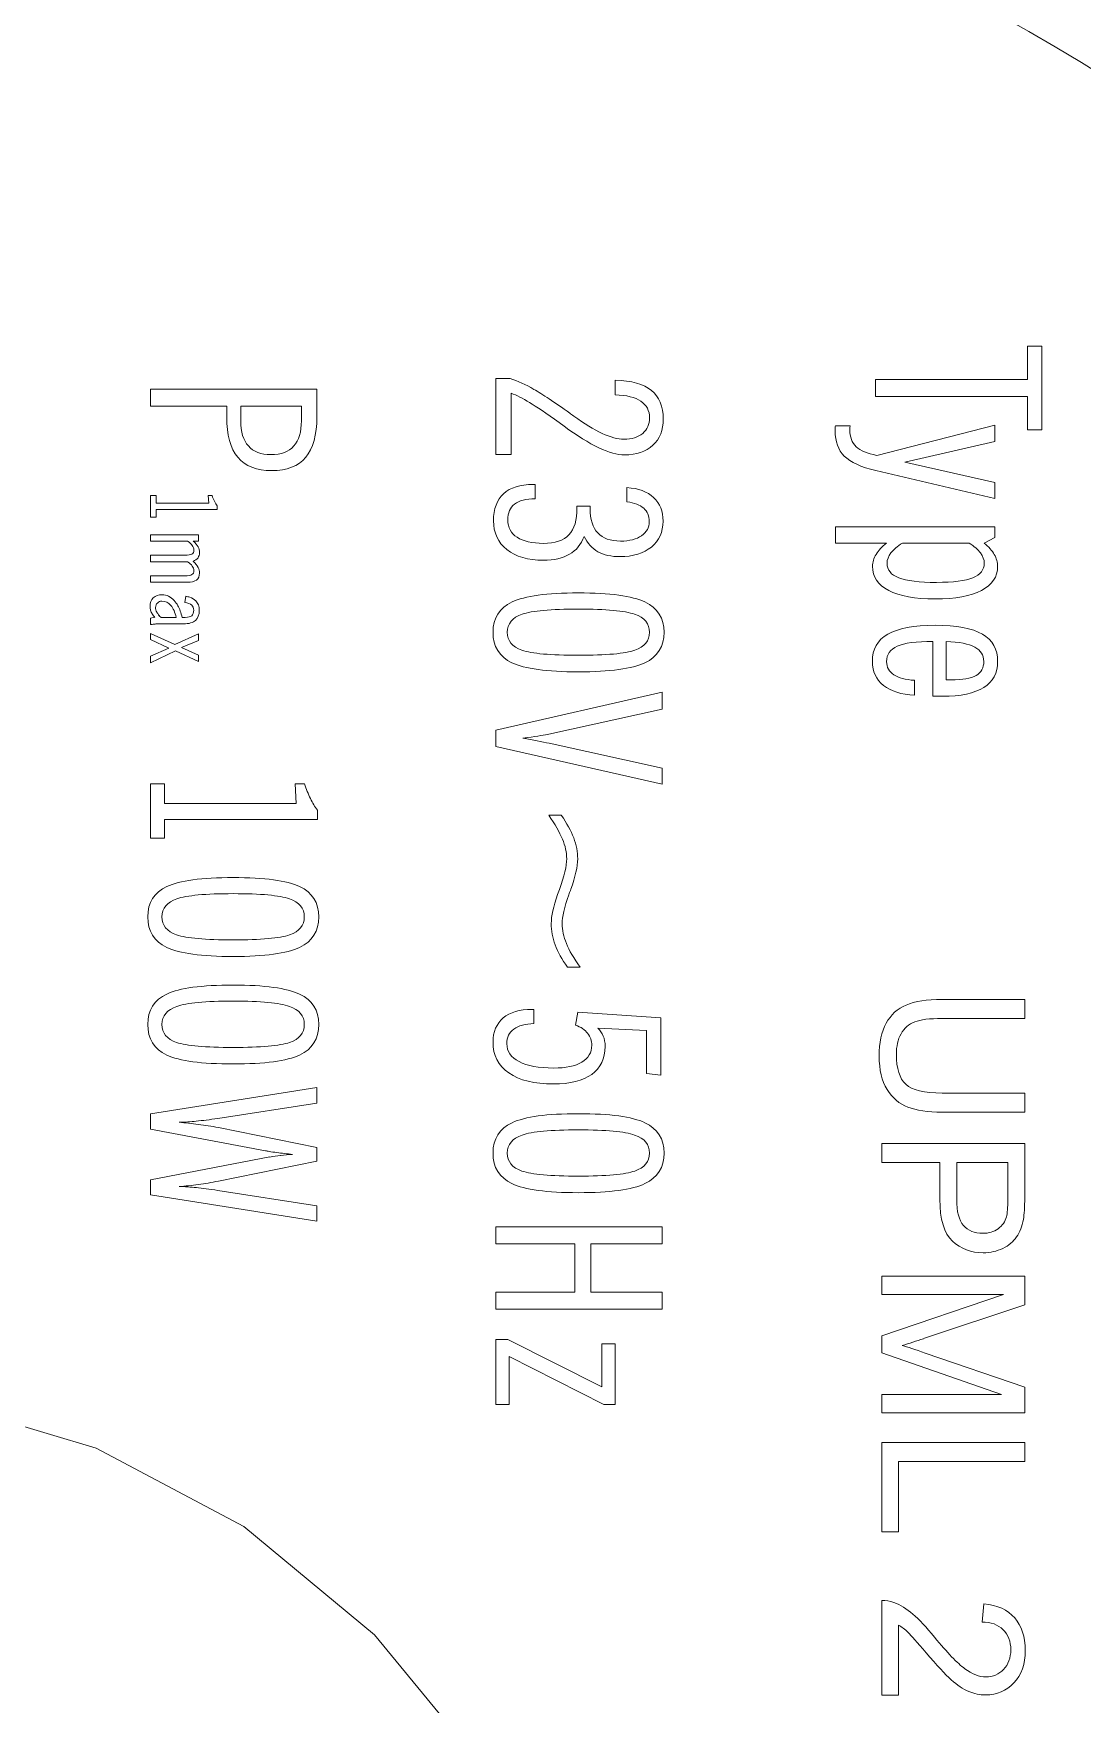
# Model space of a CAD drawing. Header units: millimetres. Extents: x 206 to 1899, y -454 to 296.
# Drawn here: x 1434.8 to 1435.717, y -410.812 to -409.352 of the extents above; entities that cross this region are included whole.
import ezdxf

# ---------------------------------------------------------------- set-up
doc = ezdxf.new("R2010")
doc.units = ezdxf.units.MM
doc.layers.add('细实线', color=7, linetype='Continuous', lineweight=15)

msp = doc.modelspace()

# ---------------------------------------------------------------- linework, layer by layer
at = {"layer": '细实线', "linetype": 'Continuous', "lineweight": 9}
for p, q in [((1435.6688, -409.6249), (1435.6688, -409.6541)), ((1435.6813, -409.6249), (1435.6688, -409.6249)), ((1435.6813, -409.698), (1435.6813, -409.6249)), ((1434.9024, -409.6625), (1434.9024, -409.6774)), ((1435.0478, -409.6625), (1434.9024, -409.6625)), ((1435.0478, -409.6868), (1435.0478, -409.6625)), ((1435.2041, -409.6532), (1435.2041, -409.7196)), ((1435.2166, -409.6532), (1435.2041, -409.6532)), ((1435.3085, -409.6548), (1435.3085, -409.6675)), ((1435.5359, -409.6541), (1435.5359, -409.6688)), ((1435.6688, -409.6541), (1435.5359, -409.6541)), ((1434.9024, -409.6774), (1434.969, -409.6774)), ((1434.969, -409.6774), (1434.969, -409.6868)), ((1434.9812, -409.6901), (1434.9812, -409.6774)), ((1434.9812, -409.6774), (1435.0343, -409.6774)), ((1435.0343, -409.6774), (1435.0343, -409.6901)), ((1435.2176, -409.7196), (1435.2176, -409.6661)), ((1435.5359, -409.6688), (1435.6688, -409.6688)), ((1435.6688, -409.6688), (1435.6688, -409.698)), ((1435.2638, -409.6949), (1435.2594, -409.6918)), ((1435.5137, -409.6945), (1435.5009, -409.6945)), ((1435.537, -409.7204), (1435.6403, -409.6939)), ((1435.6403, -409.7083), (1435.6403, -409.6939)), ((1435.6688, -409.698), (1435.6813, -409.698)), ((1435.2041, -409.7196), (1435.2176, -409.7196)), ((1435.6403, -409.7083), (1435.5616, -409.7264)), ((1435.6403, -409.758), (1435.5362, -409.7337)), ((1435.5616, -409.7264), (1435.6403, -409.7441)), ((1435.2385, -409.7458), (1435.2367, -409.7458)), ((1435.2385, -409.7583), (1435.2385, -409.7458)), ((1435.3188, -409.7486), (1435.3188, -409.7609)), ((1435.6403, -409.758), (1435.6403, -409.7441)), ((1434.9024, -409.7554), (1434.9024, -409.7744)), ((1434.9072, -409.7554), (1434.9024, -409.7554)), ((1434.9072, -409.7623), (1434.9072, -409.7554)), ((1434.9534, -409.7623), (1434.9072, -409.7623)), ((1434.9529, -409.7554), (1434.9534, -409.7623)), ((1434.9562, -409.7554), (1434.9529, -409.7554)), ((1434.9607, -409.7678), (1434.9607, -409.7646)), ((1435.2751, -409.7647), (1435.2751, -409.7662)), ((1435.2866, -409.7647), (1435.2751, -409.7647)), ((1435.2866, -409.7668), (1435.2866, -409.7647)), ((1434.9024, -409.7744), (1434.9072, -409.7744)), ((1434.9072, -409.7744), (1434.9072, -409.7678)), ((1434.9072, -409.7678), (1434.9607, -409.7678)), ((1434.9024, -409.7898), (1434.9024, -409.7954)), ((1434.9442, -409.7898), (1434.9024, -409.7898)), ((1434.9024, -409.7954), (1434.9348, -409.7954)), ((1434.9398, -409.7954), (1434.9442, -409.7954)), ((1434.9442, -409.7954), (1434.9442, -409.7898)), ((1435.5009, -409.7829), (1435.5009, -409.797)), ((1435.6403, -409.7829), (1435.5009, -409.7829)), ((1435.6403, -409.7923), (1435.6308, -409.797)), ((1435.6403, -409.7923), (1435.6403, -409.7829)), ((1434.9024, -409.8077), (1434.9024, -409.8133)), ((1434.9325, -409.8077), (1434.9024, -409.8077)), ((1435.5009, -409.797), (1435.5455, -409.797)), ((1435.5595, -409.797), (1435.6178, -409.797)), ((1434.9024, -409.8133), (1434.9348, -409.8133)), ((1434.9024, -409.8256), (1434.9024, -409.8313)), ((1434.9325, -409.8256), (1434.9024, -409.8256)), ((1434.9024, -409.8313), (1434.9344, -409.8313)), ((1434.9323, -409.8489), (1434.9332, -409.8435)), ((1434.9062, -409.8619), (1434.9024, -409.8626)), ((1434.9024, -409.8626), (1434.9024, -409.8683)), ((1434.9248, -409.862), (1434.9113, -409.862)), ((1434.912, -409.8676), (1434.9311, -409.8676)), ((1434.9328, -409.862), (1434.9301, -409.862)), ((1434.9024, -409.8761), (1434.9024, -409.8814)), ((1434.9024, -409.8761), (1434.9236, -409.8857)), ((1434.9184, -409.8888), (1434.9024, -409.8814)), ((1434.9236, -409.8857), (1434.9442, -409.8763)), ((1434.9442, -409.8821), (1434.9295, -409.8884)), ((1434.9442, -409.8821), (1434.9442, -409.8763)), ((1435.5862, -409.883), (1435.5862, -409.9307)), ((1435.5978, -409.9166), (1435.5978, -409.8831)), ((1434.9024, -409.8959), (1434.9184, -409.8888)), ((1434.9243, -409.8913), (1434.9024, -409.9018)), ((1434.9024, -409.8959), (1434.9024, -409.9018)), ((1434.9442, -409.9005), (1434.9243, -409.8913)), ((1434.9295, -409.8884), (1434.9442, -409.8951)), ((1434.9442, -409.9005), (1434.9442, -409.8951)), ((1435.5701, -409.93), (1435.5701, -409.9169)), ((1435.6019, -409.9166), (1435.5978, -409.9166)), ((1435.2041, -409.9605), (1435.3495, -409.9273)), ((1435.3495, -409.9423), (1435.3495, -409.9273)), ((1435.3495, -409.9423), (1435.2504, -409.964)), ((1435.2041, -409.9605), (1435.2041, -409.9747)), ((1435.3495, -410.0078), (1435.2041, -409.9747)), ((1435.2509, -409.972), (1435.3495, -409.9936)), ((1435.3495, -410.0078), (1435.3495, -409.9936)), ((1434.9024, -410.0074), (1434.9024, -410.055)), ((1434.9145, -410.0074), (1434.9024, -410.0074)), ((1434.9145, -410.0246), (1434.9145, -410.0074)), ((1435.0287, -410.0074), (1435.0298, -410.0246)), ((1435.0369, -410.0074), (1435.0287, -410.0074)), ((1435.0298, -410.0246), (1434.9145, -410.0246)), ((1434.9145, -410.055), (1434.9145, -410.0385)), ((1434.9145, -410.0385), (1435.0482, -410.0385)), ((1435.0482, -410.0385), (1435.0482, -410.0304)), ((1435.2614, -410.0349), (1435.2504, -410.0349)), ((1434.9024, -410.055), (1434.9145, -410.055)), ((1435.2582, -410.1041), (1435.2592, -410.1013)), ((1435.2598, -410.0997), (1435.2592, -410.1013)), ((1435.2667, -410.1676), (1435.2778, -410.1676)), ((1435.2375, -410.2045), (1435.2357, -410.2045)), ((1435.2375, -410.217), (1435.2375, -410.2045)), ((1435.5941, -410.1959), (1435.6664, -410.1959)), ((1435.6664, -410.1959), (1435.6664, -410.2125)), ((1435.2739, -410.2182), (1435.2759, -410.2071)), ((1435.2759, -410.2071), (1435.3485, -410.2119)), ((1435.3485, -410.262), (1435.3485, -410.2119)), ((1435.6664, -410.2125), (1435.5942, -410.2125)), ((1435.3359, -410.223), (1435.2932, -410.2208)), ((1435.3359, -410.223), (1435.3359, -410.2607)), ((1435.3485, -410.262), (1435.3359, -410.2607)), ((1434.9024, -410.2957), (1435.0478, -410.2728)), ((1435.0478, -410.2865), (1435.0478, -410.2728)), ((1435.5942, -410.2777), (1435.6664, -410.2777)), ((1435.6664, -410.2777), (1435.6664, -410.2943)), ((1435.0478, -410.2865), (1434.9613, -410.2998)), ((1434.9024, -410.2957), (1434.9024, -410.3091)), ((1435.6664, -410.2943), (1435.5941, -410.2943)), ((1435.0029, -410.3281), (1434.9024, -410.3091)), ((1434.9617, -410.3078), (1435.0478, -410.3253)), ((1434.9024, -410.3535), (1435.0068, -410.3335)), ((1435.0478, -410.3372), (1435.0478, -410.3253)), ((1435.5414, -410.3383), (1435.5414, -410.3218)), ((1435.5414, -410.3218), (1435.6664, -410.3218)), ((1435.6664, -410.3218), (1435.6664, -410.369)), ((1435.0478, -410.3372), (1434.9617, -410.3546)), ((1435.5922, -410.3383), (1435.5414, -410.3383)), ((1435.5922, -410.3704), (1435.5922, -410.3383)), ((1435.6069, -410.3383), (1435.6069, -410.3707)), ((1435.6516, -410.3383), (1435.6069, -410.3383)), ((1435.6516, -410.3703), (1435.6516, -410.3383)), ((1434.9024, -410.3535), (1434.9024, -410.3667)), ((1434.9613, -410.3627), (1435.0478, -410.3761)), ((1435.0478, -410.3897), (1434.9024, -410.3667)), ((1435.0478, -410.3897), (1435.0478, -410.3761)), ((1435.2041, -410.3945), (1435.2041, -410.4094)), ((1435.3495, -410.3945), (1435.2041, -410.3945)), ((1435.3495, -410.4094), (1435.3495, -410.3945)), ((1435.2041, -410.4094), (1435.2733, -410.4094)), ((1435.2733, -410.4094), (1435.2733, -410.4516)), ((1435.2872, -410.4516), (1435.2872, -410.4094)), ((1435.2872, -410.4094), (1435.3495, -410.4094)), ((1435.5414, -410.4537), (1435.5414, -410.4378)), ((1435.5414, -410.4378), (1435.6664, -410.4378)), ((1435.6664, -410.4378), (1435.6664, -410.4627)), ((1435.2041, -410.4516), (1435.2041, -410.4665)), ((1435.2733, -410.4516), (1435.2041, -410.4516)), ((1435.3495, -410.4516), (1435.2872, -410.4516)), ((1435.3495, -410.4665), (1435.3495, -410.4516)), ((1435.2041, -410.4665), (1435.3495, -410.4665)), ((1435.5414, -410.4899), (1435.6478, -410.4537)), ((1435.6478, -410.4537), (1435.5414, -410.4537)), ((1435.6664, -410.4627), (1435.5779, -410.4922)), ((1435.2041, -410.4929), (1435.2041, -410.5498)), ((1435.2148, -410.4929), (1435.2041, -410.4929)), ((1435.2148, -410.4929), (1435.2967, -410.5345)), ((1435.2967, -410.4967), (1435.2967, -410.5345)), ((1435.3085, -410.4967), (1435.2967, -410.4967)), ((1435.3085, -410.5498), (1435.3085, -410.4967)), ((1435.5414, -410.5048), (1435.5414, -410.4899)), ((1435.2158, -410.5498), (1435.2158, -410.5078)), ((1435.2987, -410.5498), (1435.2158, -410.5078)), ((1435.646, -410.5411), (1435.5414, -410.5048)), ((1435.5794, -410.5049), (1435.6664, -410.5348)), ((1435.6664, -410.5348), (1435.6664, -410.557)), ((1434.855, -410.588), (1434.7131, -410.5456)), ((1435.2041, -410.5498), (1435.2158, -410.5498)), ((1435.2987, -410.5498), (1435.3085, -410.5498)), ((1435.5414, -410.557), (1435.5414, -410.5411)), ((1435.5414, -410.5411), (1435.646, -410.5411)), ((1435.6664, -410.557), (1435.5414, -410.557)), ((1435.5414, -410.6612), (1435.5414, -410.5831)), ((1435.5414, -410.5831), (1435.6664, -410.5831)), ((1435.6664, -410.5831), (1435.6664, -410.5996)), ((1434.9839, -410.6565), (1434.855, -410.588)), ((1435.5561, -410.5996), (1435.5561, -410.6612)), ((1435.6664, -410.5996), (1435.5561, -410.5996)), ((1435.098, -410.7511), (1434.9839, -410.6565)), ((1435.5561, -410.6612), (1435.5414, -410.6612)), ((1435.5414, -410.8038), (1435.5414, -410.7212)), ((1435.6291, -410.7399), (1435.6307, -410.7241)), ((1435.5561, -410.7425), (1435.5561, -410.8038)), ((1435.191, -410.8636), (1435.098, -410.7511)), ((1435.5561, -410.8038), (1435.5414, -410.8038))]:
    msp.add_line(p, q, dxfattribs=at)
msp.add_circle((1434.568, -411.2705), 2.2138, dxfattribs=at)
for centre, radius, start, end in [((1434.568, -411.2705), 2.5816, 132.7355, 47.2645), ((1434.568, -411.2705), 2.3942, 132.7355, 47.2645), ((1434.9144, -409.8524), 0.0124, 179.9612, 195.9487), ((1434.9094, -409.9126), 0.0449, 98.0021, 99.0472), ((1434.9151, -409.8522), 0.0131, 195.9609, 203.6426), ((1434.9154, -409.8521), 0.0134, 203.2967, 210.7902), ((1434.9103, -409.9187), 0.0511, 97.1545, 98.0033), ((1434.9218, -409.8502), 0.0156, 207.6883, 212.8402), ((1434.9284, -409.8453), 0.0238, 219.4664, 224.1748), ((1435.31, -410.479), 0.518, 98.7015, 99.1409), ((1434.9215, -410.0968), 0.2065, 271.6251, 275.8187), ((1435.0335, -410.4716), 0.1406, 97.1058, 100.9554), ((1435.0981, -409.6187), 0.7161, 263.1528, 264.2509), ((1435.0375, -410.5239), 0.193, 93.2838, 96.3485), ((1434.9113, -410.1255), 0.2344, 273.9205, 278.0813), ((1434.9215, -410.5782), 0.219, 84.4834, 88.4608), ((1435.2827, -409.609), 0.9313, 287.2807, 288.4768)]:
    msp.add_arc(centre, radius, start, end, dxfattribs=at)
for points in [[(1435.2166, -409.6532), (1435.2232, -409.6554), (1435.2302, -409.6585), (1435.2375, -409.6627)], [(1435.2375, -409.6627), (1435.2449, -409.6669), (1435.2553, -409.6738), (1435.2689, -409.6835)], [(1435.3085, -409.6548), (1435.3227, -409.6551), (1435.3332, -409.658), (1435.3401, -409.6636)], [(1435.3401, -409.6636), (1435.3471, -409.6691), (1435.3505, -409.6775), (1435.3505, -409.6887)], [(1435.2337, -409.6742), (1435.2277, -409.6706), (1435.2224, -409.6679), (1435.2176, -409.6661)], [(1435.2594, -409.6918), (1435.2483, -409.6837), (1435.2397, -409.6778), (1435.2337, -409.6742)], [(1435.3309, -409.673), (1435.3259, -409.6697), (1435.3184, -409.6678), (1435.3085, -409.6675)], [(1435.3385, -409.6876), (1435.3385, -409.6812), (1435.336, -409.6764), (1435.3309, -409.673)], [(1434.9787, -409.7221), (1434.9722, -409.7143), (1434.969, -409.7025), (1434.969, -409.6868)], [(1434.9812, -409.6901), (1434.9812, -409.6998), (1434.9835, -409.7072), (1434.9879, -409.7122)], [(1435.0277, -409.7122), (1435.0321, -409.7073), (1435.0343, -409.6999), (1435.0343, -409.6901)], [(1435.0478, -409.6868), (1435.0478, -409.7025), (1435.0445, -409.7143), (1435.038, -409.7221)], [(1435.2689, -409.6835), (1435.2697, -409.6841), (1435.2708, -409.685), (1435.2723, -409.686)], [(1435.2723, -409.686), (1435.2907, -409.6995), (1435.3054, -409.7063), (1435.3162, -409.7063)], [(1435.3325, -409.7012), (1435.3365, -409.6979), (1435.3385, -409.6933), (1435.3385, -409.6876)], [(1435.3505, -409.6887), (1435.3505, -409.6983), (1435.3475, -409.7059), (1435.3414, -409.7116)], [(1435.3166, -409.72), (1435.3042, -409.72), (1435.2866, -409.7116), (1435.2638, -409.6949)], [(1435.3162, -409.7063), (1435.323, -409.7063), (1435.3284, -409.7046), (1435.3325, -409.7012)], [(1435.5007, -409.6961), (1435.5008, -409.6955), (1435.5008, -409.6949), (1435.5009, -409.6945)], [(1435.5007, -409.6989), (1435.5007, -409.6976), (1435.5007, -409.6967), (1435.5007, -409.6961)], [(1435.5087, -409.721), (1435.5033, -409.7157), (1435.5007, -409.7083), (1435.5007, -409.6989)], [(1435.5136, -409.6958), (1435.5136, -409.6963), (1435.5135, -409.697), (1435.5135, -409.698)], [(1435.5135, -409.698), (1435.5135, -409.7043), (1435.5154, -409.7093), (1435.5191, -409.7128)], [(1435.5137, -409.6945), (1435.5137, -409.6949), (1435.5137, -409.6953), (1435.5136, -409.6958)], [(1435.0084, -409.7337), (1434.9951, -409.7337), (1434.9853, -409.7298), (1434.9787, -409.7221)], [(1434.9879, -409.7122), (1434.9923, -409.7172), (1434.9989, -409.7197), (1435.0076, -409.7197)], [(1435.0076, -409.7197), (1435.0166, -409.7197), (1435.0233, -409.7172), (1435.0277, -409.7122)], [(1435.038, -409.7221), (1435.0315, -409.7298), (1435.0216, -409.7337), (1435.0084, -409.7337)], [(1435.3414, -409.7116), (1435.3353, -409.7172), (1435.3271, -409.72), (1435.3166, -409.72)], [(1435.5362, -409.7337), (1435.5233, -409.7306), (1435.5141, -409.7264), (1435.5087, -409.721)], [(1435.5191, -409.7128), (1435.5228, -409.7163), (1435.5288, -409.7188), (1435.537, -409.7204)], [(1435.211, -409.7539), (1435.2169, -409.7485), (1435.2255, -409.7458), (1435.2367, -409.7458)], [(1435.3188, -409.7486), (1435.3288, -409.7492), (1435.3365, -409.7521), (1435.3421, -409.7573)], [(1434.9562, -409.7554), (1434.9568, -409.7573), (1434.9575, -409.759), (1434.9583, -409.7605)], [(1434.9583, -409.7605), (1434.959, -409.7621), (1434.9598, -409.7634), (1434.9607, -409.7646)], [(1435.2021, -409.7775), (1435.2021, -409.7672), (1435.2051, -409.7594), (1435.211, -409.7539)], [(1435.2205, -409.7629), (1435.2166, -409.766), (1435.2146, -409.7706), (1435.2146, -409.7769)], [(1435.2385, -409.7583), (1435.2305, -409.7583), (1435.2245, -409.7598), (1435.2205, -409.7629)], [(1435.2681, -409.7898), (1435.2728, -409.7848), (1435.2751, -409.7769), (1435.2751, -409.7662)], [(1435.3334, -409.7666), (1435.3301, -409.7637), (1435.3253, -409.7618), (1435.3188, -409.7609)], [(1435.3383, -409.7782), (1435.3383, -409.7733), (1435.3366, -409.7694), (1435.3334, -409.7666)], [(1435.3421, -409.7573), (1435.3476, -409.7624), (1435.3503, -409.7693), (1435.3503, -409.7779)], [(1435.2138, -409.8027), (1435.206, -409.7964), (1435.2021, -409.788), (1435.2021, -409.7775)], [(1435.2146, -409.7769), (1435.2146, -409.7834), (1435.2173, -409.7884), (1435.2227, -409.792)], [(1435.2866, -409.7668), (1435.2866, -409.7763), (1435.2888, -409.7834), (1435.2932, -409.7882)], [(1435.3316, -409.7906), (1435.336, -409.7875), (1435.3383, -409.7834), (1435.3383, -409.7782)], [(1435.3503, -409.7779), (1435.3503, -409.7873), (1435.3469, -409.7949), (1435.3401, -409.8005)], [(1434.9389, -409.7991), (1434.938, -409.7979), (1434.9366, -409.7966), (1434.9348, -409.7954)], [(1434.9398, -409.7954), (1434.9417, -409.7971), (1434.943, -409.7987), (1434.9439, -409.8003)], [(1435.2227, -409.792), (1435.2282, -409.7955), (1435.2358, -409.7973), (1435.2458, -409.7973)], [(1435.2458, -409.7973), (1435.2559, -409.7973), (1435.2634, -409.7948), (1435.2681, -409.7898)], [(1435.2813, -409.7912), (1435.2787, -409.7982), (1435.2745, -409.8034), (1435.2686, -409.8068)], [(1435.2934, -409.8046), (1435.2883, -409.8017), (1435.2842, -409.7973), (1435.2813, -409.7912)], [(1435.2932, -409.7882), (1435.2977, -409.7929), (1435.3043, -409.7953), (1435.3131, -409.7953)], [(1435.3131, -409.7953), (1435.3209, -409.7953), (1435.3271, -409.7937), (1435.3316, -409.7906)], [(1434.9325, -409.8077), (1434.9355, -409.8077), (1434.9375, -409.8073), (1434.9386, -409.8067)], [(1434.9386, -409.8067), (1434.9397, -409.806), (1434.9403, -409.8048), (1434.9403, -409.8031)], [(1434.9403, -409.8031), (1434.9403, -409.8017), (1434.9398, -409.8004), (1434.9389, -409.7991)], [(1434.9439, -409.8099), (1434.9429, -409.8111), (1434.9415, -409.8122), (1434.9396, -409.813)], [(1434.9439, -409.8003), (1434.9448, -409.8018), (1434.9452, -409.8035), (1434.9452, -409.8053)], [(1434.9452, -409.8053), (1434.9452, -409.8071), (1434.9447, -409.8086), (1434.9439, -409.8099)], [(1435.2457, -409.812), (1435.2323, -409.812), (1435.2217, -409.8089), (1435.2138, -409.8027)], [(1435.2686, -409.8068), (1435.2627, -409.8103), (1435.2551, -409.812), (1435.2457, -409.812)], [(1435.3127, -409.8089), (1435.305, -409.8089), (1435.2986, -409.8075), (1435.2934, -409.8046)], [(1435.3401, -409.8005), (1435.3333, -409.8061), (1435.3241, -409.8089), (1435.3127, -409.8089)], [(1435.5334, -409.8173), (1435.5334, -409.8138), (1435.5345, -409.8103), (1435.5365, -409.8069)], [(1435.5365, -409.8069), (1435.5385, -409.8035), (1435.5415, -409.8002), (1435.5455, -409.797)], [(1435.5495, -409.8057), (1435.5472, -409.8085), (1435.5461, -409.8116), (1435.5461, -409.8147)], [(1435.5595, -409.797), (1435.555, -409.7999), (1435.5517, -409.8027), (1435.5495, -409.8057)], [(1435.6277, -409.8057), (1435.6255, -409.8027), (1435.6222, -409.7999), (1435.6178, -409.797)], [(1435.631, -409.8147), (1435.631, -409.8116), (1435.6299, -409.8085), (1435.6277, -409.8057)], [(1435.6308, -409.797), (1435.6348, -409.8003), (1435.6378, -409.8037), (1435.6398, -409.807)], [(1435.6398, -409.807), (1435.6417, -409.8104), (1435.6427, -409.8139), (1435.6427, -409.8175)], [(1434.9325, -409.8256), (1434.9355, -409.8256), (1434.9375, -409.8253), (1434.9386, -409.8246)], [(1434.9389, -409.8171), (1434.938, -409.8158), (1434.9366, -409.8145), (1434.9348, -409.8133)], [(1434.9386, -409.8246), (1434.9397, -409.8239), (1434.9403, -409.8227), (1434.9403, -409.8211)], [(1434.9403, -409.8211), (1434.9403, -409.8197), (1434.9398, -409.8184), (1434.9389, -409.8171)], [(1434.9396, -409.813), (1434.9416, -409.8149), (1434.943, -409.8167), (1434.9439, -409.8183)], [(1434.9452, -409.8232), (1434.9452, -409.8259), (1434.9443, -409.828), (1434.9425, -409.8293)], [(1434.9439, -409.8183), (1434.9448, -409.8198), (1434.9452, -409.8215), (1434.9452, -409.8232)], [(1435.5475, -409.8385), (1435.5381, -409.8336), (1435.5334, -409.8265), (1435.5334, -409.8173)], [(1435.5461, -409.8147), (1435.5461, -409.8205), (1435.5495, -409.8248), (1435.5563, -409.8274)], [(1435.6211, -409.8274), (1435.6277, -409.8247), (1435.631, -409.8205), (1435.631, -409.8147)], [(1435.6427, -409.8175), (1435.6427, -409.8266), (1435.638, -409.8336), (1435.6286, -409.8385)], [(1434.9425, -409.8293), (1434.9408, -409.8306), (1434.9381, -409.8313), (1434.9344, -409.8313)], [(1435.5882, -409.8458), (1435.5705, -409.8458), (1435.557, -409.8434), (1435.5475, -409.8385)], [(1435.5563, -409.8274), (1435.5631, -409.8301), (1435.5741, -409.8314), (1435.5894, -409.8314)], [(1435.6286, -409.8385), (1435.6193, -409.8434), (1435.6058, -409.8458), (1435.5882, -409.8458)], [(1435.5894, -409.8314), (1435.6039, -409.8314), (1435.6144, -409.83), (1435.6211, -409.8274)], [(1434.902, -409.8524), (1434.902, -409.8492), (1434.9029, -409.8468), (1434.9048, -409.8449)], [(1434.9048, -409.8449), (1434.9067, -409.8431), (1434.9093, -409.8422), (1434.9125, -409.8422)], [(1434.9084, -409.8494), (1434.9074, -409.8504), (1434.9068, -409.8517), (1434.9068, -409.8533)], [(1434.9068, -409.8533), (1434.9068, -409.8546), (1434.9072, -409.856), (1434.908, -409.8575)], [(1434.9124, -409.8478), (1434.9108, -409.8478), (1434.9095, -409.8483), (1434.9084, -409.8494)], [(1434.9201, -409.8515), (1434.9179, -409.849), (1434.9154, -409.8478), (1434.9124, -409.8478)], [(1434.9125, -409.8422), (1434.9166, -409.8422), (1434.9202, -409.8439), (1434.9232, -409.8473)], [(1434.9248, -409.862), (1434.9239, -409.8575), (1434.9223, -409.854), (1434.9201, -409.8515)], [(1434.9232, -409.8473), (1434.9243, -409.8486), (1434.9254, -409.8501), (1434.9263, -409.8518)], [(1434.9263, -409.8518), (1434.9279, -409.8546), (1434.9291, -409.858), (1434.9301, -409.862)], [(1434.9384, -409.8513), (1434.9372, -409.8502), (1434.9351, -409.8494), (1434.9323, -409.8489)], [(1434.9332, -409.8435), (1434.9344, -409.8437), (1434.9356, -409.844), (1434.9367, -409.8444)], [(1434.9367, -409.8444), (1434.9389, -409.8451), (1434.9406, -409.8462), (1434.942, -409.8476)], [(1434.9402, -409.8557), (1434.9402, -409.8538), (1434.9396, -409.8523), (1434.9384, -409.8513)], [(1434.942, -409.8476), (1434.944, -409.8496), (1434.945, -409.8523), (1434.945, -409.8556)], [(1435.2017, -409.875), (1435.2017, -409.8625), (1435.2073, -409.8537), (1435.2184, -409.8485)], [(1435.2184, -409.8485), (1435.2295, -409.8432), (1435.2488, -409.8406), (1435.2763, -409.8406)], [(1435.2763, -409.8406), (1435.304, -409.8406), (1435.3233, -409.8432), (1435.3345, -409.8485)], [(1435.3345, -409.8485), (1435.3456, -409.8538), (1435.3512, -409.8626), (1435.3512, -409.875)], [(1434.9062, -409.862), (1434.9052, -409.861), (1434.9045, -409.8601), (1434.9038, -409.859)], [(1434.9071, -409.8677), (1434.9061, -409.8678), (1434.905, -409.8679), (1434.9039, -409.8681)], [(1434.912, -409.8676), (1434.9104, -409.8676), (1434.9087, -409.8676), (1434.9071, -409.8677)], [(1434.9087, -409.8587), (1434.9091, -409.8593), (1434.9095, -409.8599), (1434.91, -409.8605)], [(1434.9418, -409.8647), (1434.9396, -409.8666), (1434.936, -409.8676), (1434.9311, -409.8676)], [(1434.9328, -409.862), (1434.9354, -409.862), (1434.9373, -409.8615), (1434.9385, -409.8605)], [(1434.9385, -409.8605), (1434.9396, -409.8595), (1434.9402, -409.8579), (1434.9402, -409.8557)], [(1434.945, -409.8556), (1434.945, -409.8598), (1434.9439, -409.8628), (1434.9418, -409.8647)], [(1435.2272, -409.8592), (1435.2185, -409.8622), (1435.2142, -409.8675), (1435.2142, -409.875)], [(1435.2763, -409.8547), (1435.2522, -409.8547), (1435.2358, -409.8562), (1435.2272, -409.8592)], [(1435.3255, -409.8592), (1435.3169, -409.8562), (1435.3005, -409.8547), (1435.2763, -409.8547)], [(1435.3385, -409.875), (1435.3385, -409.8675), (1435.3342, -409.8622), (1435.3255, -409.8592)], [(1435.2183, -409.9017), (1435.2072, -409.8964), (1435.2017, -409.8875), (1435.2017, -409.875)], [(1435.2142, -409.875), (1435.2142, -409.8825), (1435.2184, -409.8877), (1435.227, -409.8907)], [(1435.3257, -409.8907), (1435.3342, -409.8877), (1435.3385, -409.8825), (1435.3385, -409.875)], [(1435.3512, -409.875), (1435.3512, -409.8875), (1435.3456, -409.8964), (1435.3345, -409.9017)], [(1435.5332, -409.9006), (1435.5332, -409.8898), (1435.5377, -409.8818), (1435.5466, -409.8767)], [(1435.5466, -409.8767), (1435.5555, -409.8715), (1435.5693, -409.8689), (1435.588, -409.8689)], [(1435.5862, -409.883), (1435.5716, -409.883), (1435.5612, -409.8844), (1435.555, -409.8872)], [(1435.588, -409.8689), (1435.6067, -409.8689), (1435.6205, -409.8715), (1435.6294, -409.8766)], [(1435.6227, -409.8879), (1435.6174, -409.8851), (1435.6091, -409.8835), (1435.5978, -409.8831)], [(1435.6294, -409.8766), (1435.6383, -409.8818), (1435.6427, -409.8898), (1435.6427, -409.9006)], [(1435.227, -409.8907), (1435.2355, -409.8936), (1435.252, -409.8951), (1435.2763, -409.8951)], [(1435.2763, -409.8951), (1435.3007, -409.8951), (1435.3171, -409.8936), (1435.3257, -409.8907)], [(1435.555, -409.8872), (1435.5488, -409.89), (1435.5457, -409.8944), (1435.5457, -409.9006)], [(1435.6306, -409.9004), (1435.6306, -409.8949), (1435.628, -409.8907), (1435.6227, -409.8879)], [(1435.2763, -409.9096), (1435.2488, -409.9096), (1435.2294, -409.9069), (1435.2183, -409.9017)], [(1435.3345, -409.9017), (1435.3233, -409.9069), (1435.304, -409.9096), (1435.2763, -409.9096)], [(1435.5429, -409.9214), (1435.5365, -409.9162), (1435.5332, -409.9093), (1435.5332, -409.9006)], [(1435.5457, -409.9006), (1435.5457, -409.9056), (1435.5478, -409.9095), (1435.552, -409.9122)], [(1435.552, -409.9122), (1435.5561, -409.915), (1435.5621, -409.9165), (1435.5701, -409.9169)], [(1435.6239, -409.9128), (1435.6284, -409.9102), (1435.6306, -409.9061), (1435.6306, -409.9004)], [(1435.6427, -409.9006), (1435.6427, -409.9106), (1435.6387, -409.9182), (1435.6306, -409.9232)], [(1435.5701, -409.93), (1435.5584, -409.9294), (1435.5494, -409.9265), (1435.5429, -409.9214)], [(1435.6306, -409.9232), (1435.6225, -409.9283), (1435.6105, -409.9309), (1435.5944, -409.9309)], [(1435.6019, -409.9166), (1435.6121, -409.9166), (1435.6194, -409.9153), (1435.6239, -409.9128)], [(1435.5894, -409.9308), (1435.5883, -409.9308), (1435.5872, -409.9307), (1435.5862, -409.9307)], [(1435.5944, -409.9309), (1435.5922, -409.9309), (1435.5905, -409.9309), (1435.5894, -409.9308)], [(1435.2277, -409.9676), (1435.2324, -409.9684), (1435.2366, -409.9692), (1435.2403, -409.9699)], [(1435.2504, -409.964), (1435.2474, -409.9647), (1435.2411, -409.9657), (1435.2316, -409.967)], [(1435.2403, -409.9699), (1435.244, -409.9706), (1435.2476, -409.9713), (1435.2509, -409.972)], [(1435.0369, -410.0074), (1435.0385, -410.0121), (1435.0402, -410.0164), (1435.0421, -410.0202)], [(1435.0421, -410.0202), (1435.044, -410.0241), (1435.046, -410.0274), (1435.0482, -410.0304)], [(1435.2624, -410.0557), (1435.2599, -410.0496), (1435.2558, -410.0427), (1435.2504, -410.0349)], [(1435.2614, -410.0349), (1435.2663, -410.0418), (1435.2698, -410.0484), (1435.2722, -410.0547)], [(1435.2661, -410.0729), (1435.2661, -410.0674), (1435.2648, -410.0617), (1435.2624, -410.0557)], [(1435.2722, -410.0547), (1435.2746, -410.061), (1435.2757, -410.067), (1435.2757, -410.0729)], [(1435.2598, -410.0997), (1435.264, -410.0881), (1435.2661, -410.0792), (1435.2661, -410.0729)], [(1435.2757, -410.0729), (1435.2757, -410.0797), (1435.2737, -410.0886), (1435.2697, -410.0996)], [(1434.9, -410.1237), (1434.9, -410.1112), (1434.9055, -410.1024), (1434.9167, -410.0972)], [(1434.9167, -410.0972), (1434.9278, -410.0919), (1434.9471, -410.0893), (1434.9746, -410.0893)], [(1434.9746, -410.0893), (1435.0022, -410.0893), (1435.0216, -410.0919), (1435.0327, -410.0972)], [(1435.0327, -410.0972), (1435.0439, -410.1024), (1435.0494, -410.1113), (1435.0494, -410.1237)], [(1435.269, -410.1013), (1435.2689, -410.1019), (1435.2685, -410.1029), (1435.268, -410.1044)], [(1435.2697, -410.0996), (1435.2695, -410.1003), (1435.2692, -410.1009), (1435.269, -410.1013)], [(1434.9254, -410.1079), (1434.9168, -410.1109), (1434.9124, -410.1162), (1434.9124, -410.1237)], [(1434.9746, -410.1034), (1434.9505, -410.1034), (1434.934, -410.1049), (1434.9254, -410.1079)], [(1435.0238, -410.1079), (1435.0152, -410.1049), (1434.9988, -410.1034), (1434.9746, -410.1034)], [(1435.0368, -410.1237), (1435.0368, -410.1162), (1435.0324, -410.1109), (1435.0238, -410.1079)], [(1435.2526, -410.1296), (1435.2526, -410.1231), (1435.2545, -410.1146), (1435.2582, -410.1041)], [(1435.268, -410.1044), (1435.264, -410.1153), (1435.2621, -410.1237), (1435.2621, -410.1296)], [(1434.9166, -410.1504), (1434.9055, -410.1451), (1434.9, -410.1362), (1434.9, -410.1237)], [(1434.9124, -410.1237), (1434.9124, -410.1312), (1434.9167, -410.1364), (1434.9252, -410.1394)], [(1435.024, -410.1394), (1435.0325, -410.1364), (1435.0368, -410.1312), (1435.0368, -410.1237)], [(1435.0494, -410.1237), (1435.0494, -410.1362), (1435.0439, -410.1451), (1435.0327, -410.1504)], [(1435.2561, -410.1482), (1435.2538, -410.1419), (1435.2526, -410.1357), (1435.2526, -410.1296)], [(1435.2621, -410.1296), (1435.2621, -410.1352), (1435.2633, -410.141), (1435.2658, -410.147)], [(1434.9252, -410.1394), (1434.9338, -410.1423), (1434.9503, -410.1438), (1434.9746, -410.1438)], [(1434.9746, -410.1438), (1434.9989, -410.1438), (1435.0154, -410.1423), (1435.024, -410.1394)], [(1434.9746, -410.1583), (1434.947, -410.1583), (1434.9277, -410.1556), (1434.9166, -410.1504)], [(1435.0327, -410.1504), (1435.0216, -410.1556), (1435.0022, -410.1583), (1434.9746, -410.1583)], [(1435.2667, -410.1676), (1435.2619, -410.1609), (1435.2584, -410.1545), (1435.2561, -410.1482)], [(1435.2658, -410.147), (1435.2683, -410.153), (1435.2723, -410.1599), (1435.2778, -410.1676)], [(1434.9167, -410.1911), (1434.9278, -410.1859), (1434.9471, -410.1833), (1434.9746, -410.1833)], [(1434.9746, -410.1833), (1435.0022, -410.1833), (1435.0216, -410.1859), (1435.0327, -410.1912)], [(1434.9, -410.2177), (1434.9, -410.2052), (1434.9055, -410.1964), (1434.9167, -410.1911)], [(1434.9254, -410.2019), (1434.9168, -410.2049), (1434.9124, -410.2101), (1434.9124, -410.2177)], [(1434.9746, -410.1973), (1434.9505, -410.1973), (1434.934, -410.1989), (1434.9254, -410.2019)], [(1435.0238, -410.2019), (1435.0152, -410.1989), (1434.9988, -410.1973), (1434.9746, -410.1973)], [(1435.0368, -410.2177), (1435.0368, -410.2101), (1435.0324, -410.2049), (1435.0238, -410.2019)], [(1435.0327, -410.1912), (1435.0439, -410.1964), (1435.0494, -410.2053), (1435.0494, -410.2177)], [(1435.2107, -410.212), (1435.2167, -410.207), (1435.225, -410.2045), (1435.2357, -410.2045)], [(1435.5453, -410.2167), (1435.5493, -410.2092), (1435.5551, -410.2039), (1435.5628, -410.2007)], [(1435.5628, -410.2007), (1435.5704, -410.1975), (1435.5808, -410.1959), (1435.5941, -410.1959)], [(1434.9166, -410.2444), (1434.9055, -410.2391), (1434.9, -410.2302), (1434.9, -410.2177)], [(1434.9124, -410.2177), (1434.9124, -410.2252), (1434.9167, -410.2304), (1434.9252, -410.2334)], [(1435.024, -410.2334), (1435.0325, -410.2304), (1435.0368, -410.2252), (1435.0368, -410.2177)], [(1435.0494, -410.2177), (1435.0494, -410.2302), (1435.0439, -410.2391), (1435.0327, -410.2444)], [(1435.2017, -410.233), (1435.2017, -410.2241), (1435.2047, -410.2171), (1435.2107, -410.212)], [(1435.2375, -410.217), (1435.2299, -410.2171), (1435.224, -410.2187), (1435.2199, -410.2217)], [(1435.2844, -410.2254), (1435.282, -410.2224), (1435.2785, -410.22), (1435.2739, -410.2182)], [(1435.5392, -410.2454), (1435.5392, -410.2336), (1435.5413, -410.2241), (1435.5453, -410.2167)], [(1435.5702, -410.2155), (1435.5651, -410.2175), (1435.5611, -410.2209), (1435.5583, -410.2259)], [(1435.5942, -410.2125), (1435.5833, -410.2125), (1435.5753, -410.2134), (1435.5702, -410.2155)], [(1434.9252, -410.2334), (1434.9338, -410.2363), (1434.9503, -410.2378), (1434.9746, -410.2378)], [(1434.9746, -410.2378), (1434.9989, -410.2378), (1435.0154, -410.2363), (1435.024, -410.2334)], [(1435.2156, -410.2601), (1435.2063, -410.2536), (1435.2017, -410.2446), (1435.2017, -410.233)], [(1435.2199, -410.2217), (1435.2158, -410.2247), (1435.2138, -410.229), (1435.2138, -410.2345)], [(1435.288, -410.2359), (1435.288, -410.232), (1435.2868, -410.2285), (1435.2844, -410.2254)], [(1435.2932, -410.2208), (1435.2954, -410.2228), (1435.297, -410.2252), (1435.2981, -410.2278)], [(1435.2981, -410.2278), (1435.2991, -410.2303), (1435.2997, -410.2334), (1435.2997, -410.237)], [(1435.5583, -410.2259), (1435.5555, -410.2308), (1435.5542, -410.2368), (1435.5542, -410.244)], [(1434.9746, -410.2522), (1434.947, -410.2522), (1434.9277, -410.2496), (1434.9166, -410.2444)], [(1435.0327, -410.2444), (1435.0216, -410.2496), (1435.0022, -410.2522), (1434.9746, -410.2522)], [(1435.2138, -410.2345), (1435.2138, -410.2412), (1435.2174, -410.2464), (1435.2245, -410.2502)], [(1435.2794, -410.2507), (1435.2852, -410.2472), (1435.288, -410.2423), (1435.288, -410.2359)], [(1435.2997, -410.237), (1435.2997, -410.2476), (1435.2958, -410.2557), (1435.288, -410.2613)], [(1435.5461, -410.2746), (1435.5415, -410.2671), (1435.5392, -410.2574), (1435.5392, -410.2454)], [(1435.5542, -410.244), (1435.5542, -410.2561), (1435.5569, -410.2648), (1435.5624, -410.27)], [(1435.2546, -410.2697), (1435.2379, -410.2697), (1435.2248, -410.2665), (1435.2156, -410.2601)], [(1435.2245, -410.2502), (1435.2317, -410.2539), (1435.2417, -410.2558), (1435.2546, -410.2558)], [(1435.2546, -410.2558), (1435.2654, -410.2558), (1435.2737, -410.2541), (1435.2794, -410.2507)], [(1435.288, -410.2613), (1435.2803, -410.2669), (1435.2691, -410.2697), (1435.2546, -410.2697)], [(1435.5642, -410.29), (1435.5568, -410.2871), (1435.5507, -410.282), (1435.5461, -410.2746)], [(1435.5624, -410.27), (1435.5679, -410.2751), (1435.5785, -410.2777), (1435.5942, -410.2777)], [(1435.5941, -410.2943), (1435.5815, -410.2943), (1435.5716, -410.2928), (1435.5642, -410.29)], [(1434.9273, -410.3032), (1434.9329, -410.3036), (1434.9385, -410.3042), (1434.9443, -410.305)], [(1434.9613, -410.2998), (1434.9541, -410.3009), (1434.9478, -410.3017), (1434.9424, -410.3022)], [(1434.9443, -410.305), (1434.95, -410.3057), (1434.9558, -410.3067), (1434.9617, -410.3078)], [(1435.2017, -410.3301), (1435.2017, -410.3176), (1435.2073, -410.3088), (1435.2184, -410.3036)], [(1435.2184, -410.3036), (1435.2295, -410.2983), (1435.2488, -410.2957), (1435.2763, -410.2957)], [(1435.2763, -410.2957), (1435.304, -410.2957), (1435.3233, -410.2983), (1435.3345, -410.3036)], [(1435.3345, -410.3036), (1435.3456, -410.3089), (1435.3512, -410.3177), (1435.3512, -410.3301)], [(1435.2272, -410.3143), (1435.2185, -410.3173), (1435.2142, -410.3226), (1435.2142, -410.3301)], [(1435.2763, -410.3098), (1435.2522, -410.3098), (1435.2358, -410.3113), (1435.2272, -410.3143)], [(1435.3255, -410.3143), (1435.3169, -410.3113), (1435.3005, -410.3098), (1435.2763, -410.3098)], [(1435.3385, -410.3301), (1435.3385, -410.3226), (1435.3342, -410.3173), (1435.3255, -410.3143)], [(1435.006, -410.3287), (1435.0049, -410.3285), (1435.0039, -410.3283), (1435.0029, -410.3281)], [(1435.0128, -410.3297), (1435.0103, -410.3293), (1435.008, -410.329), (1435.006, -410.3287)], [(1435.2183, -410.3568), (1435.2072, -410.3515), (1435.2017, -410.3426), (1435.2017, -410.3301)], [(1435.2142, -410.3301), (1435.2142, -410.3376), (1435.2184, -410.3428), (1435.227, -410.3458)], [(1435.3257, -410.3458), (1435.3342, -410.3428), (1435.3385, -410.3376), (1435.3385, -410.3301)], [(1435.3512, -410.3301), (1435.3512, -410.3426), (1435.3456, -410.3515), (1435.3345, -410.3568)], [(1435.227, -410.3458), (1435.2355, -410.3487), (1435.252, -410.3502), (1435.2763, -410.3502)], [(1435.2763, -410.3502), (1435.3007, -410.3502), (1435.3171, -410.3487), (1435.3257, -410.3458)], [(1434.9425, -410.3603), (1434.9476, -410.3608), (1434.9539, -410.3616), (1434.9613, -410.3627)], [(1434.9617, -410.3546), (1434.9558, -410.3558), (1434.95, -410.3568), (1434.9443, -410.3576)], [(1435.2763, -410.3647), (1435.2488, -410.3647), (1435.2294, -410.362), (1435.2183, -410.3568)], [(1435.3345, -410.3568), (1435.3233, -410.362), (1435.304, -410.3647), (1435.2763, -410.3647)], [(1435.6032, -410.407), (1435.5959, -410.4002), (1435.5922, -410.3881), (1435.5922, -410.3704)], [(1435.6069, -410.3707), (1435.6069, -410.3813), (1435.6089, -410.3889), (1435.6129, -410.3934)], [(1435.6504, -410.3857), (1435.6512, -410.3829), (1435.6516, -410.3778), (1435.6516, -410.3703)], [(1435.6664, -410.369), (1435.6664, -410.3772), (1435.6659, -410.3835), (1435.6652, -410.388)], [(1435.6129, -410.3934), (1435.6168, -410.3979), (1435.6225, -410.4002), (1435.6297, -410.4002)], [(1435.6431, -410.3962), (1435.6468, -410.3935), (1435.6493, -410.39), (1435.6504, -410.3857)], [(1435.6652, -410.388), (1435.6641, -410.3941), (1435.6622, -410.3992), (1435.6593, -410.4034)], [(1435.6302, -410.4172), (1435.6196, -410.4172), (1435.6105, -410.4138), (1435.6032, -410.407)], [(1435.6297, -410.4002), (1435.6349, -410.4002), (1435.6393, -410.3988), (1435.6431, -410.3962)], [(1435.6593, -410.4034), (1435.6564, -410.4075), (1435.6524, -410.4108), (1435.6473, -410.4134)], [(1435.6473, -410.4134), (1435.6421, -410.4159), (1435.6364, -410.4172), (1435.6302, -410.4172)], [(1435.5594, -410.4982), (1435.5639, -410.4996), (1435.5705, -410.5018), (1435.5794, -410.5049)], [(1435.5414, -410.7212), (1435.545, -410.721), (1435.5486, -410.7216), (1435.5521, -410.7229)], [(1435.5521, -410.7229), (1435.5577, -410.725), (1435.5632, -410.7284), (1435.5687, -410.733)], [(1435.6307, -410.7241), (1435.6425, -410.7251), (1435.6514, -410.7292), (1435.6576, -410.7363)], [(1435.5644, -410.749), (1435.5617, -410.7463), (1435.5588, -410.7442), (1435.5561, -410.7425)], [(1435.5687, -410.733), (1435.5741, -410.7376), (1435.5804, -410.7444), (1435.5876, -410.7532)], [(1435.6475, -410.7466), (1435.6431, -410.7422), (1435.6369, -410.7399), (1435.6291, -410.7399)], [(1435.6576, -410.7363), (1435.6637, -410.7433), (1435.6669, -410.7527), (1435.6669, -410.7647)], [(1435.5802, -410.7667), (1435.5724, -410.7575), (1435.5671, -410.7515), (1435.5644, -410.749)], [(1435.5876, -410.7532), (1435.5987, -410.7667), (1435.6075, -410.7759), (1435.614, -410.7807)], [(1435.6542, -410.7643), (1435.6542, -410.7569), (1435.652, -410.751), (1435.6475, -410.7466)], [(1435.6021, -410.7904), (1435.5968, -410.7856), (1435.5895, -410.7777), (1435.5802, -410.7667)], [(1435.6479, -410.7813), (1435.652, -410.7769), (1435.6542, -410.7713), (1435.6542, -410.7643)], [(1435.6669, -410.7647), (1435.6669, -410.7766), (1435.6636, -410.7862), (1435.6569, -410.7931)], [(1435.614, -410.7807), (1435.6205, -410.7855), (1435.6267, -410.7879), (1435.6325, -410.7879)], [(1435.6325, -410.7879), (1435.6386, -410.7879), (1435.6437, -410.7856), (1435.6479, -410.7813)], [(1435.6174, -410.8006), (1435.6126, -410.7985), (1435.6074, -410.7951), (1435.6021, -410.7904)], [(1435.6322, -410.8036), (1435.6271, -410.8036), (1435.6222, -410.8026), (1435.6174, -410.8006)], [(1435.6569, -410.7931), (1435.6503, -410.8001), (1435.642, -410.8036), (1435.6322, -410.8036)]]:
    msp.add_open_spline(points, degree=3, dxfattribs=at)

doc.saveas('drawing.dxf')
